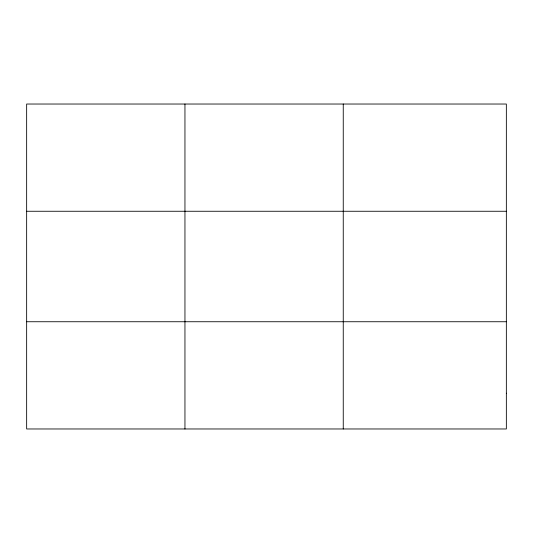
<?xml version="1.0" encoding="UTF-8"?>
<svg xmlns="http://www.w3.org/2000/svg" width="533" height="533" viewBox="0 0 533 533"><rect width="100%" height="100%" fill="white"/><g stroke="black" fill="none" stroke-linecap="round" stroke-linejoin="round"><path stroke-width="0.8" d="M184.951 104.028L184.951 428.972M343.252 104.028L343.252 428.972M26.65 211.261L506.35 211.261M26.65 321.739L506.35 321.739M506.35 393.227L506.35 428.972L26.65 428.972L26.65 104.028L506.35 104.028L506.35 393.227"/></g></svg>
